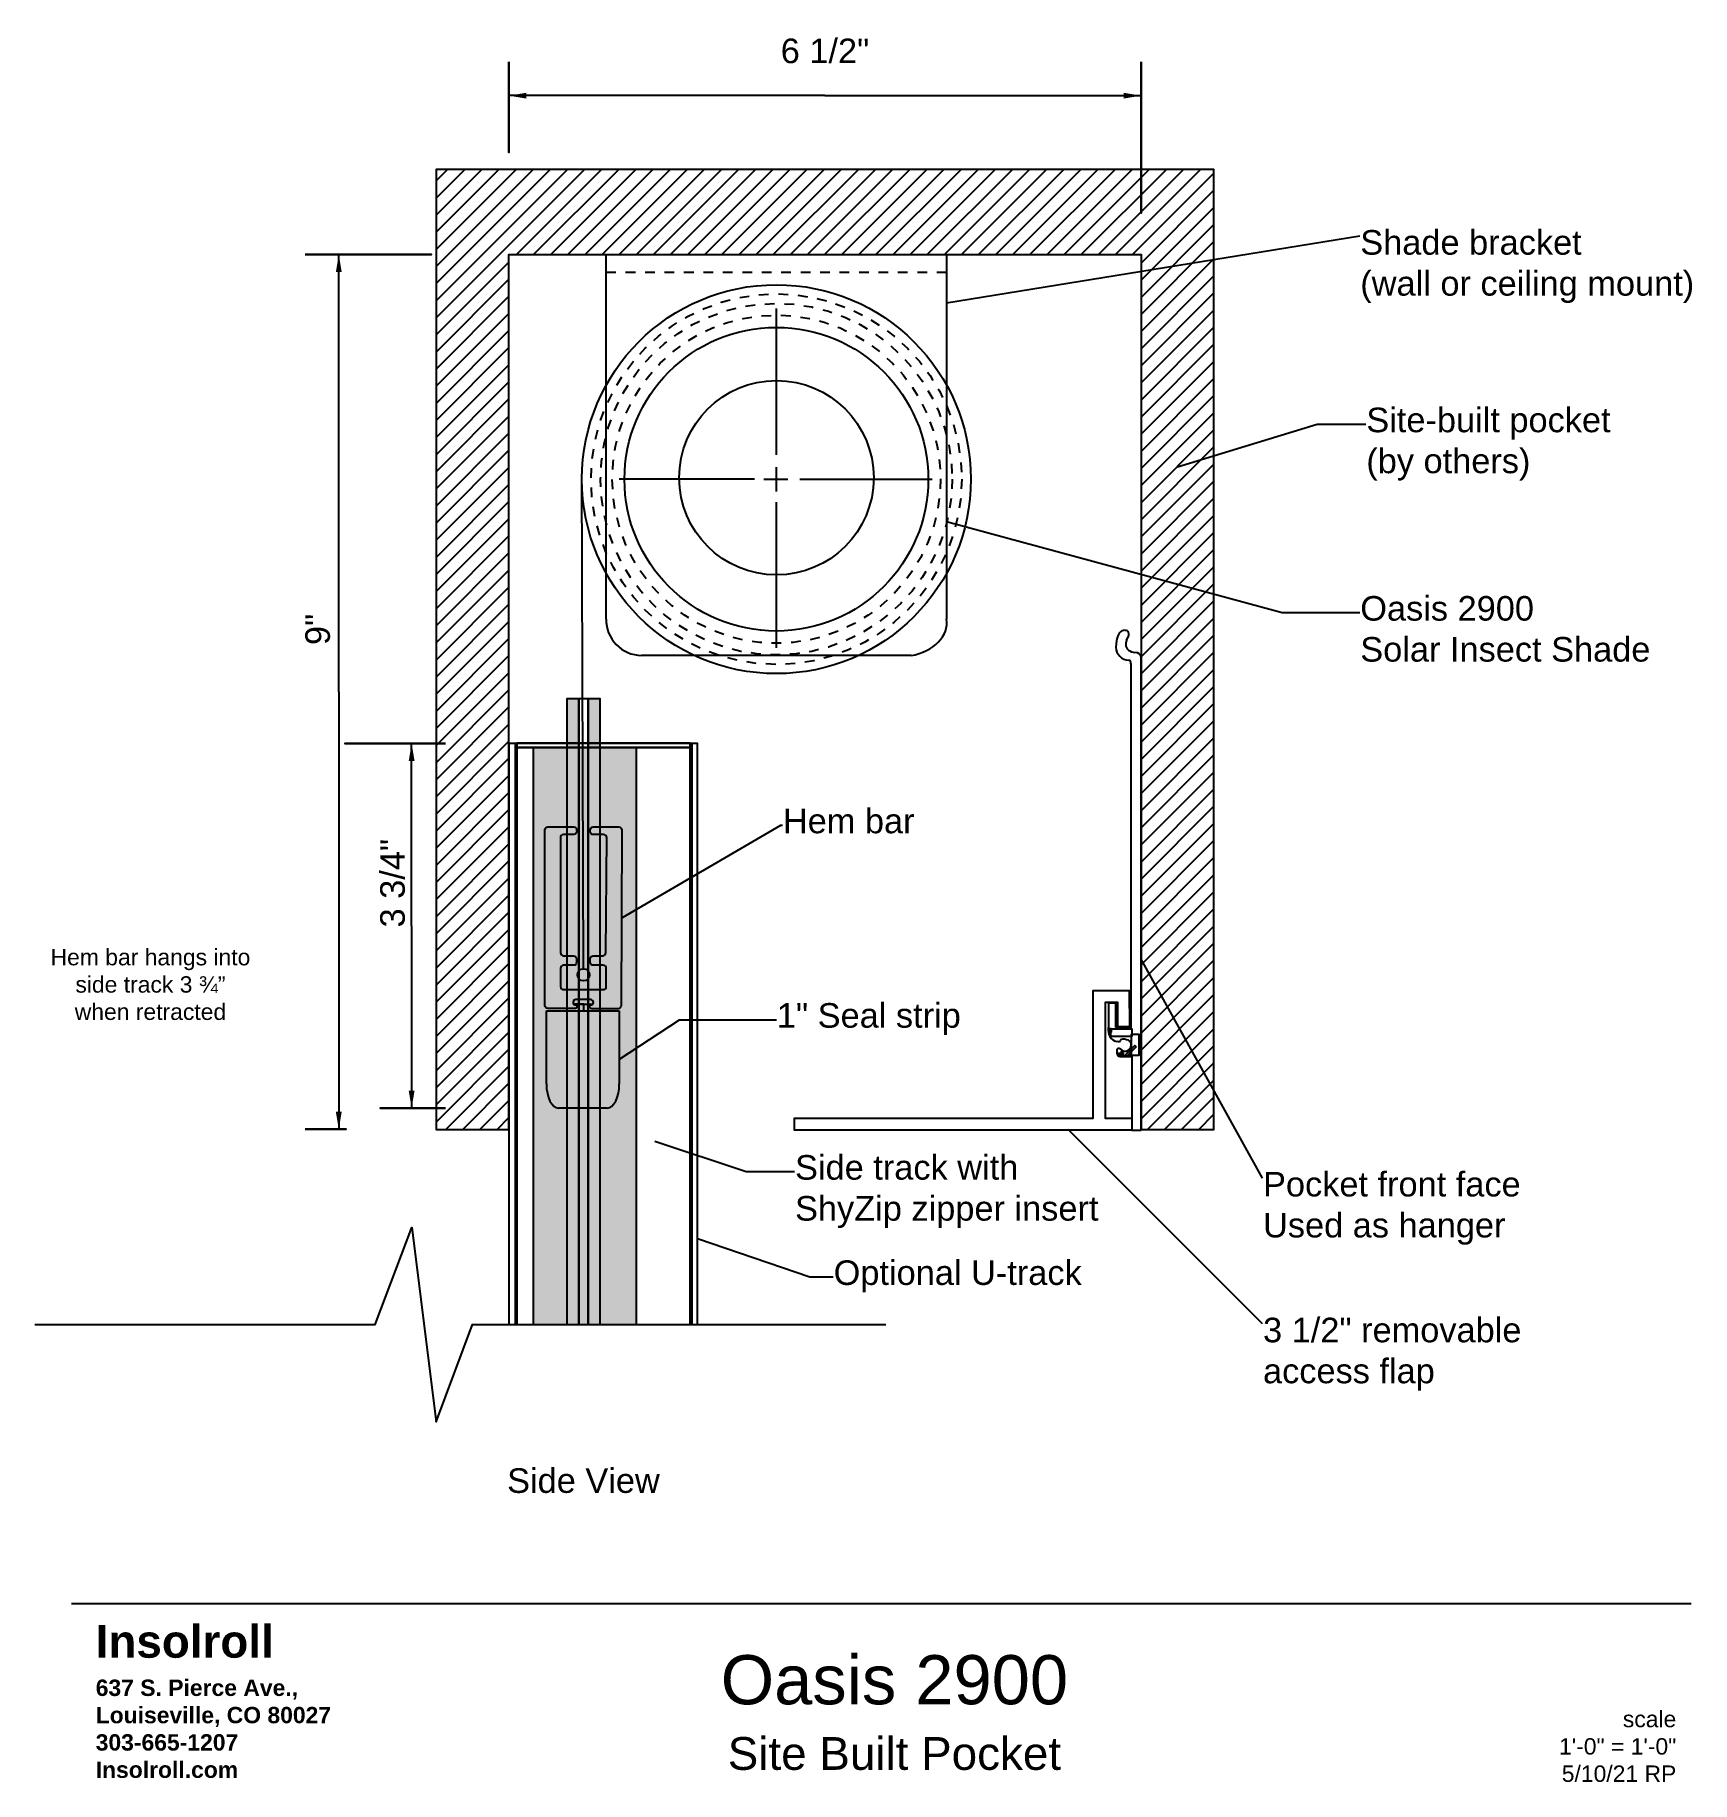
# Model space of a CAD drawing. Extents: x 0 to 17, y 0.3 to 18.3.
import ezdxf

# ---------------------------------------------------------------- set-up
doc = ezdxf.new("R2010")
doc.units = 0
doc.header["$LTSCALE"] = 0.180417
doc.header["$MEASUREMENT"] = 0
doc.linetypes.add('DASHED', pattern=[0.75, 0.5, -0.25])
doc.layers.get('0').update_dxf_attribs({"linetype": 'CONTINUOUS'})
doc.layers.get('DEFPOINTS').update_dxf_attribs({"linetype": 'CONTINUOUS'})
for name, color, linetype in [('ANNOTATIONS', 7, 'CONTINUOUS'), ('DIMENSIONS', 7, 'CONTINUOUS'), ('NOTATIONS', 7, 'CONTINUOUS')]:
    doc.layers.add(name, color=color, linetype=linetype)
doc.styles.add('_VISDIMTXTSTYLE', font='arial.ttf')
doc.styles.get("Standard").update_dxf_attribs({"font": 'txt.shx'})
doc.dimstyles.get("Standard").update_dxf_attribs({"dimtxt": 0.18, "dimasz": 0.18, "dimexe": 0.18, "dimexo": 0.0625, "dimgap": 0.09, "dimtad": 1, "dimtih": 1, "dimtoh": 1, "dimdec": 4, "dimzin": 0, "dimtxsty": '_VISDIMTXTSTYLE', "dimcen": 0.09, "dimazin": 3, "dimtfac": 1, "dimtofl": 0, "dimtmove": 0, "dimatfit": 3, "dimtolj": 1, "dimtzin": 0})

# ---------------------------------------------------------------- blocks, each defined once
blk = doc.blocks.new('*D0')
for points in [[(4.875, 17.674), (5.055, 17.704), (5.055, 17.644)], [(11.375, 17.674), (11.195, 17.704), (11.195, 17.644)]]:
    blk.add_solid(points)
at = {"layer": 'DEFPOINTS'}
for p in [(11.375, 17.674), (4.875, 16.916), (11.375, 16.291)]:
    blk.add_point(p, dxfattribs=at)
at = {"layer": 'DIMENSIONS', "linetype": 'CONTINUOUS'}
for q in [(4.875, 17.674), (11.375, 17.674)]:
    blk.add_line((8.125, 17.674), q, dxfattribs=at)
for points in [[(4.875, 18.021), (4.875, 17.09)], [(11.375, 18.021), (11.375, 16.465)]]:
    blk.add_lwpolyline(points, close=True, dxfattribs=at)
at = {"insert": (8.125, 18.133), "char_height": 0.25279, "width": 1.18689, "attachment_point": 5, "style": '_VISDIMTXTSTYLE'}
blk.add_mtext('\\A1;6{\\H1.000000x; 1/2}"', dxfattribs=at)
blk = doc.blocks.new('*D1')
for points in [[(3.874, 11.01), (3.844, 10.83), (3.904, 10.83)], [(3.874, 7.26), (3.844, 7.44), (3.904, 7.44)]]:
    blk.add_solid(points)
at = {"layer": 'DEFPOINTS'}
for p in [(3.012, 11.01), (3.874, 11.01), (3.375, 7.26)]:
    blk.add_point(p, dxfattribs=at)
at = {"layer": 'DIMENSIONS', "linetype": 'CONTINUOUS'}
for q in [(3.874, 11.01), (3.874, 7.26)]:
    blk.add_line((3.874, 9.135), q, dxfattribs=at)
for points in [[(4.222, 11.01), (3.186, 11.01)], [(4.222, 7.26), (3.549, 7.26)]]:
    blk.add_lwpolyline(points, close=True, dxfattribs=at)
at = {"insert": (3.679, 9.574), "char_height": 0.25279, "width": 1.48799, "attachment_point": 5, "rotation": 90, "style": '_VISDIMTXTSTYLE'}
blk.add_mtext('\\A1;3{\\H1.000000x; 3/4}"', dxfattribs=at)
blk = doc.blocks.new('*D2')
for points in [[(3.125, 16.041), (3.095, 15.861), (3.155, 15.861)], [(3.125, 7.042), (3.095, 7.222), (3.155, 7.222)]]:
    blk.add_solid(points)
at = {"layer": 'DEFPOINTS'}
for p in [(3.125, 16.041), (4.25, 16.041), (3.375, 7.042)]:
    blk.add_point(p, dxfattribs=at)
at = {"layer": 'DIMENSIONS', "linetype": 'CONTINUOUS'}
for q in [(3.125, 16.041), (3.125, 7.042)]:
    blk.add_line((3.125, 11.542), q, dxfattribs=at)
for points in [[(2.778, 16.041), (4.077, 16.041)], [(2.778, 7.042), (3.202, 7.042)]]:
    blk.add_lwpolyline(points, close=True, dxfattribs=at)
at = {"insert": (2.909, 12.184), "char_height": 0.2528, "width": 0.61926, "attachment_point": 5, "rotation": 90, "style": '_VISDIMTXTSTYLE'}
blk.add_mtext('\\A1;9"', dxfattribs=at)

msp = doc.modelspace()

# ---------------------------------------------------------------- hatches: boundary and pattern name
h = msp.add_hatch()
h.set_pattern_fill('ANSI31', color=253, style=0)
h.set_pattern_definition([(45, (0, 0), (-0.088, 0.088), [])])
h.paths.add_polyline_path([(11.375, 7.041), (12.125, 7.041), (12.125, 16.916), (4.125, 16.916), (4.125, 7.041), (4.875, 7.041), (4.875, 16.041), (11.375, 16.041)], flags=0)
for color, points in [(8, [(5.469, 5.033), (5.594, 5.033), (5.594, 11.471), (5.469, 11.471)]), (8, [(5.688, 5.033), (5.813, 5.033), (5.813, 11.471), (5.688, 11.471)]), (252, [(5.125, 5.033), (6.188, 5.033), (6.188, 10.971), (5.125, 10.971)])]:
    msp.add_hatch(color=color).paths.add_polyline_path(points)

# ---------------------------------------------------------------- linework, layer by layer
at = {"color": 7, "linetype": 'CONTINUOUS'}
for p, q in [((5.875, 12.291), (5.875, 16.041)), ((5.875, 16.041), (9.375, 16.041)), ((9.375, 16.041), (9.375, 12.291)), ((7.626, 13.985), (7.626, 15.485)), ((7.625, 13.979), (7.625, 15.39)), ((7.626, 13.604), (7.626, 13.854)), ((5.641, 8.691), (5.625, 13.783)), ((7.399, 13.729), (6.009, 13.729)), ((7.496, 13.729), (7.743, 13.729)), ((7.867, 13.729), (9.227, 13.729)), ((7.626, 11.994), (7.626, 13.494)), ((7.626, 12.104), (7.626, 13.494)), ((11.227, 12.073), (11.25, 12.119)), ((9.011, 11.916), (6.237, 11.916)), ((11.375, 7.033), (11.375, 11.901)), ((11.274, 8.08), (11.274, 11.815)), ((11.117, 8.338), (11.039, 8.338)), ((11.039, 8.338), (11.039, 8.088)), ((11.117, 8.088), (11.117, 8.338)), ((5.26, 7.51), (5.26, 8.26)), ((5.26, 8.26), (6.01, 8.26)), ((6.01, 8.26), (6.01, 7.51)), ((11.274, 8.088), (11.117, 8.088)), ((11.156, 7.869), (11.156, 7.87)), ((11.156, 7.87), (11.156, 7.869)), ((11.156, 7.869), (11.156, 7.87)), ((11.156, 7.87), (11.156, 7.869)), ((11.18, 7.856), (11.156, 7.869)), ((11.156, 7.791), (11.281, 7.791)), ((11.281, 7.791), (11.281, 7.033)), ((5.885, 7.26), (5.385, 7.26)), ((11.281, 7.033), (11.375, 7.033)), ((0.375, 2.166), (17.032, 2.166))]:
    msp.add_line(p, q, dxfattribs=at)
at = {"color": 7, "linetype": 'DASHED'}
msp.add_line((9.375, 15.854), (5.875, 15.854), dxfattribs=at)
at = {"color": 7, "linetype": 'CONTINUOUS'}
for points in [[(11.375, 7.041), (12.125, 7.041), (12.125, 16.916), (4.125, 16.916), (4.125, 7.041), (4.875, 7.041), (4.875, 16.041), (11.375, 16.041)], [(5.469, 5.033), (5.594, 5.033), (5.594, 11.471), (5.469, 11.471)], [(5.594, 5.033), (5.688, 5.033), (5.688, 11.471), (5.594, 11.471)], [(5.688, 5.033), (5.813, 5.033), (5.813, 11.471), (5.688, 11.471)], [(4.875, 5.033), (6.813, 5.033), (6.813, 11.01), (4.875, 11.01)], [(4.938, 5.033), (6.758, 5.033), (6.758, 11.01), (4.938, 11.01)], [(4.957, 10.971), (6.738, 10.971), (6.738, 11.013), (4.957, 11.013)], [(4.957, 5.033), (6.738, 5.033), (6.738, 10.971), (4.957, 10.971)], [(5.125, 5.033), (6.188, 5.033), (6.188, 10.971), (5.125, 10.971)], [(11.257, 8.096), (11.136, 8.096), (11.136, 8.346), (11.007, 8.346), (11.007, 7.158), (11.28, 7.158), (11.28, 7.033), (9.452, 7.033), (7.812, 7.033), (7.812, 7.158), (10.882, 7.158), (10.882, 8.471), (11.253, 8.471)], [(11.069, 8.079), (11.069, 8.042), (11.044, 8.042), (11.044, 8.079)], [(11.281, 7.998), (11.063, 7.998), (11.063, 8.076), (11.281, 8.076)], [(11.276, 7.802), (11.276, 8.021), (11.354, 8.021), (11.354, 7.802)], [(11.191, 7.802), (11.147, 7.802), (11.147, 7.825), (11.191, 7.825)], [(11.174, 7.794), (11.174, 7.847), (11.264, 7.847), (11.264, 7.794)], [(11.326, 7.889), (11.23, 7.793), (11.214, 7.809), (11.31, 7.905)]]:
    msp.add_lwpolyline(points, close=True, dxfattribs=at)
msp.add_lwpolyline([(5.571, 10.124), (5.572, 10.107, -0.425266), (5.541, 10.074), (5.435, 10.074, 0.412884), (5.404, 10.042), (5.406, 8.859, 0.413744), (5.437, 8.827), (5.539, 8.827, -0.414214), (5.57, 8.796), (5.57, 8.761, -0.414214), (5.539, 8.729), (5.437, 8.729, 0.414214), (5.406, 8.698), (5.406, 8.511, 0.414214), (5.437, 8.479), (5.845, 8.479, 0.414214), (5.876, 8.511), (5.876, 8.698, 0.414214), (5.845, 8.729), (5.741, 8.729, -0.414214), (5.71, 8.761), (5.71, 8.796, -0.414214), (5.741, 8.827), (5.839, 8.827, 0.411865), (5.87, 8.858), (5.88, 10.042, 0.416566), (5.848, 10.073), (5.741, 10.073, -0.414214), (5.71, 10.105), (5.71, 10.122, -0.414816), (5.741, 10.153), (6.005, 10.153, -0.414792), (6.036, 10.121), (6.029, 8.315, -0.413015), (5.998, 8.283), (5.726, 8.283, -0.414232), (5.706, 8.303), (5.706, 8.304, -0.414214), (5.725, 8.323, 0.414214), (5.744, 8.342), (5.744, 8.346, 0.414214), (5.713, 8.377), (5.563, 8.377, 0.408801), (5.535, 8.35), (5.535, 8.343, 0.419647), (5.554, 8.323, -0.414214), (5.574, 8.304, -0.415978), (5.553, 8.284), (5.276, 8.285, -0.412451), (5.245, 8.316), (5.245, 10.122, -0.414214), (5.276, 10.153), (5.54, 10.153, -0.401461)], format="xyb", close=True, dxfattribs=at)
for points in [[(5.644, 8.255), (5.644, 8.328), (5.552, 8.328), (5.729, 8.328)], [(0, 5.033), (1, 5.033), (3.5, 5.033), (3.875, 6.033), (4.125, 4.033), (4.5, 5.033), (8.75, 5.033)]]:
    msp.add_lwpolyline(points, dxfattribs=at)
for centre, radius in [((7.625, 13.729), 2), ((7.625, 13.729), 1.562), ((7.626, 13.744), 1), ((5.641, 8.631), 0.0625)]:
    msp.add_circle(centre, radius, dxfattribs=at)
at = {"color": 7, "linetype": 'DASHED'}
for radius in [1.906, 1.808, 1.688]:
    msp.add_circle((7.625, 13.729), radius, dxfattribs=at)
at = {"color": 7, "linetype": 'CONTINUOUS'}
msp.add_arc((11.25, 12.002), 0.133, 180, 270, dxfattribs=at)
for centre, major_axis, ratio, start_param, end_param in [((6.245, 12.283), (0.37, -0.008), 0.991156, -3.141593, -1.570796), ((8.961, 12.224), (-0.415, -0.066), 0.743624, 1.574934, 3.14573), ((11.198, 12.004), (0.003, -0.17), 0.47619, -3.141593, -1.570796), ((11.195, 12.168), (0.0393, -0.0013), 0.166667, 0, 1.570796), ((11.226, 12.025), (-0.0011, -0.047), 0.142857, -3.141593, -1.570796), ((11.235, 12.119), (0, -0.0469), 0.333333, 1.570796, 3.141593), ((11.316, 12.022), (0.0967, -0.0038), 0.769231, -3.141593, -1.570796), ((11.25, 11.815), (0, -0.0547), 0.428571, 1.570796, 3.141593), ((11.312, 11.902), (0.0636, -0.0015), 0.714286, 0, 1.570796), ((11.145, 8.071), (-0.02, -0.124), 0.857143, -1.570796, 0), ((11.13, 7.965), (0.0344, -0.0094), 0.5, -1.570796, 0), ((11.217, 7.937), (0.0531, -0.0188), 0.5, 1.570796, 3.141593), ((11.219, 7.916), (0, -0.0703), 0.777778, 0, 1.570796), ((11.222, 7.923), (0.0519, -0.0065), 0.777778, 0, 1.570796), ((11.133, 7.846), (0, -0.0234), 0.333333, 3.141593, 4.712389), ((11.156, 7.846), (0, -0.0547), 0.571429, 4.712389, 0), ((11.145, 7.87), (0.0122, 0), 0.2, -6.552613, -2.872165), ((11.219, 7.856), (0.0391, 0), 0.244444, -3.141593, -1.570796), ((5.385, 7.51), (0, -0.25), 0.5, 4.712389, 6.283185), ((5.885, 7.51), (0, -0.25), 0.5, 0, 1.570796)]:
    msp.add_ellipse(centre, major_axis=major_axis, ratio=ratio, start_param=start_param, end_param=end_param, dxfattribs=at)
at = {"layer": 'ANNOTATIONS', "linetype": 'CONTINUOUS'}
for p, q in [((12.625, 6.541), (11.375, 8.791)), ((12.625, 5.041), (10.625, 7.041))]:
    msp.add_line(p, q, dxfattribs=at)
for points in [[(13.688, 14.291), (13.188, 14.291), (11.75, 13.854)], [(13.625, 12.354), (12.828, 12.354), (9.375, 13.291)], [(7.688, 10.166), (7.667, 10.166), (6.039, 9.218)], [(7.625, 8.166), (6.625, 8.166), (6.01, 7.76)], [(7.813, 6.604), (7.313, 6.604), (6.375, 6.916)], [(8.209, 5.52), (7.969, 5.52), (6.813, 5.916)]]:
    msp.add_lwpolyline(points, dxfattribs=at)
at = {"layer": 'NOTATIONS', "linetype": 'CONTINUOUS'}
msp.add_line((13.625, 16.229), (9.375, 15.541), dxfattribs=at)

# ---------------------------------------------------------------- texts
for s, insert, char_height, width, attachment_point in [('\\C7;\\fArial|b0|i0|;\\H0.50557446712628;Oasis 2900\\H0.25278734927997; \\P\\H0.33704979903996;Site Built Pocket', (8.839, 1.041), 0.50557, 4.42752, 5), ('\\C7;\\fArial|b0|i0|;\\H0.16852489951998;scale\\P1\'-0" = 1\'-0"\\P5/10/21 RP', (16.88, 0.694), 0.16852, 1.5092, 6)]:
    msp.add_mtext(s, dxfattribs=dict(insert=insert, char_height=char_height, width=width, attachment_point=attachment_point))
at = {"layer": 'ANNOTATIONS'}
for s, insert, char_height, width, attachment_point in [('\\C7;\\fArial|b0|i0|;\\H0.25278734927997;Site-built pocket\\P(by others)', (13.692, 14.465), 0.25279, 2.9375, 1), ('\\C7;\\fArial|b0|i0|;\\H0.25278734927997;Oasis 2900\\PSolar Insect Shade', (13.63, 12.527), 0.25279, 3.25, 1), ('\\C7;\\fArial|b0|i0|;\\H0.25278734927997;Hem bar', (7.692, 10.34), 0.25279, 2, 1), ('\\C7;\\fArial|b0|i0|;\\H0.16852489951998;Hem bar hangs into \\Pside track 3 ¾” \\Pwhen retracted', (1.188, 8.531), 0.16852, 2.125, 5), ('\\C7;\\fArial|b0|i0|;\\H0.25278734927997;1" Seal strip', (7.63, 8.34), 0.25279, 2.75, 1), ('\\C7;\\fArial|b0|i0|;\\H0.25278734927997;Side track with \\PShyZip zipper insert', (7.817, 6.777), 0.25279, 3.3125, 1), ('\\C7;\\fArial|b0|i0|;\\H0.25278734927997;Pocket front face\\PUsed as hanger', (12.63, 6.229), 0.25279, 3.25, 4), ('\\C7;\\fArial|b0|i0|;\\H0.25278734927997;Optional U-track', (8.214, 5.694), 0.25279, 3, 1), ('\\C7;\\fArial|b0|i0|;\\H0.25278734927997;3 1/2" removable \\Paccess flap ', (12.63, 4.729), 0.25279, 3.75, 4), ('\\C7;\\fArial|b0|i0|;\\H0.25278734927997;Side View', (5.641, 3.427), 0.25279, 5.875, 5)]:
    msp.add_mtext(s, dxfattribs=dict(at, insert=insert, char_height=char_height, width=width, attachment_point=attachment_point))
at = {"layer": 'NOTATIONS'}
for s, insert, char_height, width, attachment_point in [('\\C7;\\fArial|b0|i0|;\\H0.25278734927997;Shade bracket \\P(wall or ceiling mount)', (13.63, 15.916), 0.25279, 3.5, 4), ('\\C7;\\fArial|b1|i0|;\\H0.33704979903996;Insolroll\\P\\H0.16852489951998;637 S. Pierce Ave., \\PLouiseville, CO 80027\\P303-665-1207\\PInsolroll.com\\P', (0.625, 1.944), 0.33705, 2.75, 1)]:
    msp.add_mtext(s, dxfattribs=dict(at, insert=insert, char_height=char_height, width=width, attachment_point=attachment_point))

# ---------------------------------------------------------------- dimensions: what is measured, and where the dimension line sits
dim = msp.add_linear_dim(base=(11.375, 17.674), p1=(4.875, 16.916), p2=(11.375, 16.291), dimstyle='STANDARD', override={"dimtxt": 0.252787, "dimtad": 1, "dimtih": 0, "dimdec": 2, "dimlunit": 4, "dimadec": 2, "dimfrac": 2})
dim.commit()
dim.dimension.update_dxf_attribs({"geometry": '*D0', "text_midpoint": (8.125, 18.133)})
for base, p1, p2, picture, middle in [((3.125, 16.041), (3.375, 7.042), (4.25, 16.041), '*D2', (2.909, 12.184)), ((3.874, 11.01), (3.375, 7.26), (3.012, 11.01), '*D1', (3.679, 9.574))]:
    dim = msp.add_linear_dim(base=base, p1=p1, p2=p2, angle=90, dimstyle='STANDARD', override={"dimtxt": 0.252787, "dimtad": 1, "dimtih": 0, "dimdec": 2, "dimlunit": 4, "dimadec": 2, "dimfrac": 2})
    dim.commit()
    dim.dimension.update_dxf_attribs({"geometry": picture, "text_midpoint": middle})

doc.saveas('drawing.dxf')
